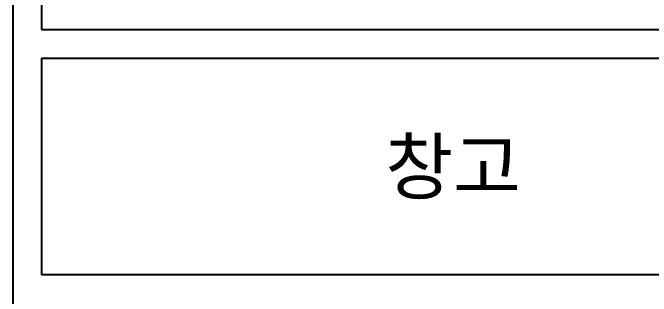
# Model space of a CAD drawing. Header units: millimetres. Extents: x -38475 to 94728, y -31127 to 90245.
# Drawn here: x 28475 to 32897, y 63347 to 65310 of the extents above; entities that cross this region are included whole.
import ezdxf
from ezdxf.enums import TextEntityAlignment as Align

# ---------------------------------------------------------------- set-up
doc = ezdxf.new("R2010")
doc.units = ezdxf.units.MM
doc.layers.add('e-plan', color=9, linetype='Continuous')
doc.styles.add('xr_plan$0$USUN', font='malgun_0.ttf')

# ---------------------------------------------------------------- blocks, each defined once
blk = doc.blocks.new('Xref-지하2층')
at = {"layer": 'e-plan', "linetype": 'Continuous'}
for p, q in [((32000, 80600), (32000, 72000)), ((32200, 80300), (32200, 77100)), ((32200, 77100), (38100, 77100)), ((32200, 76900), (32200, 75400)), ((32200, 76900), (38100, 76900)), ((38100, 75400), (32200, 75400))]:
    blk.add_line(p, q, dxfattribs=at)
at = {"layer": 'e-plan', "style": 'xr_plan$0$USUN'}
blk.add_text('창고', height=375, dxfattribs=at).set_placement((35050, 76150), align=Align.MIDDLE_CENTER)
blk = doc.blocks.new('A$C61602750')
at = {"layer": 'e-plan'}
blk.add_blockref('Xref-지하2층', (-3525, -11905), dxfattribs=at)

msp = doc.modelspace()

# ---------------------------------------------------------------- block references
at = {"layer": 'e-plan'}
msp.add_blockref('A$C61602750', (0, 0), dxfattribs=at)

doc.saveas('drawing.dxf')
